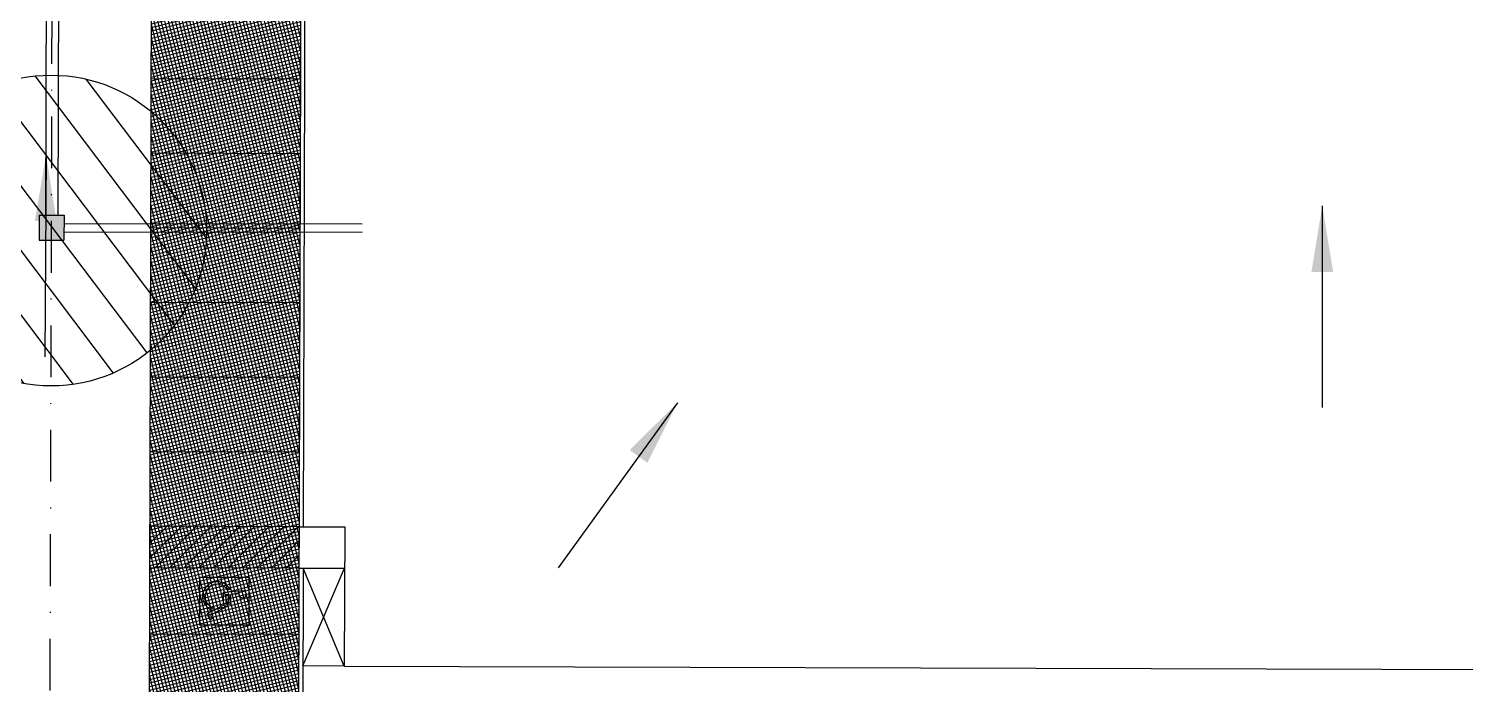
# Model space of a CAD drawing. Header units: feet. Extents: x 26064 to 27719, y 16802 to 28989.
# Drawn here: x 26897.9 to 27071.3, y 17689 to 17768.1 of the extents above; entities that cross this region are included whole.
import ezdxf

# ---------------------------------------------------------------- set-up
doc = ezdxf.new("R2010")
doc.units = ezdxf.units.FT
doc.header["$LTSCALE"] = 50
doc.header["$MEASUREMENT"] = 0
doc.linetypes.add('CENTERPL', pattern=[0.25, 0.125, -0.0625, 0, -0.0625])
doc.linetypes.add('HIDDEN', pattern=[0.375, 0.25, -0.125])
for name, color, linetype in [('CL-ROADS', 9, 'CENTERPL'), ('CONC-5INCH-BOUNDS', 251, 'Continuous'), ('CONC-5INCH-HATCH', 251, 'Continuous'), ('CURB-B', 4, 'Continuous'), ('CURB-F', 32, 'Continuous'), ('INLET PROTECTION', 1, 'HIDDEN'), ('INLET-HATCH', 9, 'Continuous'), ('PAINT-MARKINGS', 32, 'Continuous'), ('PARKSTRIPES', 32, 'Continuous'), ('SD-OUTER-PRIVATE', 6, 'Continuous'), ('SD-STRUCTURE', 6, 'Continuous'), ('SD-STRUCTURE-PRIVATE', 6, 'Continuous'), ('SIDEWALK', 9, 'Continuous')]:
    doc.layers.add(name, color=color, linetype=linetype)
doc.styles.add('ls80', font='simplex', dxfattribs={"oblique": 15, "height": 4})
doc.dimstyles.new('dim', dxfattribs={"dimtxt": 0.18, "dimasz": 0.16, "dimexe": 0.0625, "dimexo": 0.0625, "dimgap": 0.03, "dimtad": 3, "dimdec": 4, "dimzin": 0, "dimdsep": 46, "dimtxsty": 'ls80', "dimcen": 0.09, "dimclrd": 256, "dimclre": 256, "dimclrt": 256, "dimaunit": 1, "dimadec": 4, "dimazin": 0, "dimtfac": 1, "dimtdec": 4, "dimtofl": 0, "dimtmove": 2, "dimatfit": 3, "dimfxl": 0, "dimtolj": 1, "dimtzin": 0, "dimlwd": -1, "dimlwe": -1, "dimarcsym": 0})

# ---------------------------------------------------------------- blocks, each defined once
blk = doc.blocks.new('ADA-marking')
for p, q in [((-2.84, 3), (-2.84, -3)), ((2.84, 3), (-2.84, 3)), ((-1.26, 2.37), (-1.04, -0.16)), ((-0.89, 1.74), (-0.81, 0.79)), ((2.84, -3), (2.84, 3)), ((-1.4, 0.7), (-1.37, 0.35)), ((0.32, 0.79), (-0.81, 0.79)), ((-0.78, 0.47), (-0.75, 0.16)), ((-0.78, 0.47), (0.32, 0.47)), ((-0.75, 0.16), (0.74, 0.16)), ((0.32, 0.47), (0.32, 0.79)), ((0.74, 0.16), (1.68, -1.69)), ((-1.04, -0.16), (0.54, -0.16)), ((0.54, -0.16), (1.53, -2.1)), ((0.81, -1.32), (1, -1.68)), ((1.68, -1.69), (2.14, -1.48)), ((2.14, -1.48), (2.27, -1.77)), ((-2.84, -3), (2.84, -3)), ((1.53, -2.1), (2.27, -1.77))]:
    blk.add_line(p, q)
for centre, radius, start, end in [((-0.85, 2.19), 0.454, 264.3974, 156.5932), ((-0.57, -0.87), 1.77, 117.8826, 332.6359), ((-0.57, -0.87), 1.46, 123.2395, 342.159)]:
    blk.add_arc(centre, radius, start, end)

msp = doc.modelspace()

# ---------------------------------------------------------------- hatches: boundary and pattern name
at = {"layer": 'CONC-5INCH-HATCH'}
h = msp.add_hatch(dxfattribs=at)
h.set_pattern_fill('ANSI37', scale=3.33, angle=329.2625, style=0)
edge = h.paths.add_edge_path()
edge.add_line((26913.3465, 17685.69913), (26912.49246, 17686.93225))
edge.add_line((26912.49246, 17686.93225), (26912.85763, 17815.20483))
edge.add_line((26912.85763, 17815.20483), (26913.72279, 17816.43018))
edge.add_arc((26914.87635, 17818.06399), 2, 234.7758115, 269.8327778)
edge.add_line((26914.87051, 17816.06399), (26930.86324, 17816.01732))
edge.add_line((26930.86324, 17816.01732), (26930.4838, 17686.00827))
edge.add_line((26930.4838, 17686.00827), (26914.49107, 17686.05495))
edge.add_arc((26914.48523, 17684.05496), 2, 89.8327778, 124.7059098)
at = {"layer": 'INLET PROTECTION', "linetype": 'Continuous'}
h = msp.add_hatch(dxfattribs=at)
h.set_pattern_fill('ANSI31', scale=37.499998, angle=262.0889784, style=0)
h.set_pattern_definition([(307.088978, (51011.6193, -5520.987), (3.7392183, 2.82681806), [])])
edge = h.paths.add_edge_path()
edge.add_arc((26900.63108, 17743.73932), 18.75, 0, 360)
at = {"layer": 'PAINT-MARKINGS'}
h = msp.add_hatch(dxfattribs=at)
h.set_pattern_fill('ANSI31', scale=10, style=0)
h.paths.add_polyline_path([(26930.53342, 17703.0082), (26930.54801, 17708.00818), (26912.54809, 17708.06071), (26912.53349, 17703.06073)])

# ---------------------------------------------------------------- linework, layer by layer
at = {"layer": 'CL-ROADS', "color": 7}
msp.add_line((26900.17334, 17574.85351), (26900.87408, 17821.00067), dxfattribs=at)
at = {"layer": 'CONC-5INCH-BOUNDS', "color": 7, "flags": 128}
msp.add_lwpolyline([(26913.3465, 17685.69913), (26912.49246, 17686.93225), (26912.85763, 17815.20483), (26913.72279, 17816.43018, 0.154169182), (26914.87051, 17816.06399), (26930.86324, 17816.01732), (26930.4838, 17686.00827), (26914.49107, 17686.05495, 0.15334809)], format="xyb", close=True, dxfattribs=at)
at = {"layer": 'CURB-B', "color": 7, "flags": 128}
for points in [[(26931.3647, 17816.51586), (26931.04801, 17708.00672)], [(26931.03341, 17703.00674), (26930.98234, 17685.50681)]]:
    msp.add_lwpolyline(points, dxfattribs=at)
at = {"layer": 'CURB-F', "color": 7}
msp.add_line((26930.86324, 17816.01732), (26930.4838, 17686.00827), dxfattribs=at)
at = {"layer": 'INLET PROTECTION', "color": 7, "linetype": 'Continuous'}
msp.add_circle((26900.63108, 17743.73932), 18.75, dxfattribs=at)
at = {"layer": 'INLET-HATCH', "color": 7}
msp.add_solid([(26899.16959, 17745.59992), (26902.16958, 17745.59116), (26899.16083, 17742.59993), (26902.16082, 17742.59117)], dxfattribs=at)
at = {"layer": 'PAINT-MARKINGS', "color": 7}
for p, q in [((26912.53349, 17703.06073), (26912.54809, 17708.06071)), ((26930.54801, 17708.00818), (26912.54809, 17708.06071)), ((26930.53342, 17703.0082), (26912.53349, 17703.06073))]:
    msp.add_line(p, q, dxfattribs=at)
at = {"layer": 'PARKSTRIPES', "color": 7}
for p, q in [((26930.70561, 17762.00795), (26912.70569, 17762.06048)), ((26930.67934, 17753.00799), (26912.67942, 17753.06052)), ((26930.65308, 17744.00802), (26912.65315, 17744.06056)), ((26930.62681, 17735.00806), (26912.62689, 17735.0606)), ((26930.60054, 17726.0081), (26912.60062, 17726.06064)), ((26930.57428, 17717.00814), (26912.57435, 17717.06067)), ((26930.51007, 17695.00823), (26912.51014, 17695.06077))]:
    msp.add_line(p, q, dxfattribs=at)
at = {"layer": 'SD-OUTER-PRIVATE', "color": 7}
for points in [[(26759.77659, 17835.82949), (26881.24226, 17835.45547), (26901.62208, 17814.97677), (26901.41958, 17745.59335)], [(26856.15558, 17834.03271), (26880.61691, 17833.95739), (26900.12027, 17814.3594), (26899.91959, 17745.59773)], [(26902.16375, 17743.59369), (26938.17028, 17743.54921)], [(26902.16667, 17744.59369), (26938.17151, 17744.54921)]]:
    msp.add_lwpolyline(points, dxfattribs=at)
at = {"layer": 'SD-STRUCTURE-PRIVATE', "color": 7}
for p, q in [((26899.16959, 17745.59992), (26899.16083, 17742.59993)), ((26899.16959, 17745.59992), (26902.16958, 17745.59116)), ((26902.16958, 17745.59116), (26902.16082, 17742.59117)), ((26899.16083, 17742.59993), (26902.16082, 17742.59117))]:
    msp.add_line(p, q, dxfattribs=at)
at = {"layer": 'SIDEWALK', "color": 7}
for p, q in [((26930.54801, 17708.00818), (26936.04799, 17707.99212)), ((26936.04799, 17707.99212), (26935.99899, 17691.2061)), ((26930.53342, 17703.0082), (26936.03339, 17702.99215)), ((26930.99901, 17691.22069), (26936.03339, 17702.99215)), ((26935.99899, 17691.2061), (26931.03341, 17703.00674)), ((26935.99899, 17691.2061), (26930.99901, 17691.22069)), ((26935.99899, 17691.2061), (27077.45768, 17690.79323))]:
    msp.add_line(p, q, dxfattribs=at)

# ---------------------------------------------------------------- block references
at = {"layer": 'PAINT-MARKINGS', "color": 7, "rotation": 270}
msp.add_blockref('ADA-marking', (26921.52178, 17699.03448), dxfattribs=at)

# ---------------------------------------------------------------- leaders
at = {"layer": 'SD-STRUCTURE', "color": 7}
for points in [[(26900.00516, 17752.86725), (26899.83108, 17728.50197)], [(27054.06905, 17746.72611), (27054.06905, 17722.37688)], [(26976.21991, 17722.97293), (26961.82268, 17703.05083)]]:
    msp.add_leader(points, dimstyle='dim', override={"dimscale": 50, "dimtad": 0, "dimpost": "'"}, dxfattribs=at)

doc.saveas('drawing.dxf')
